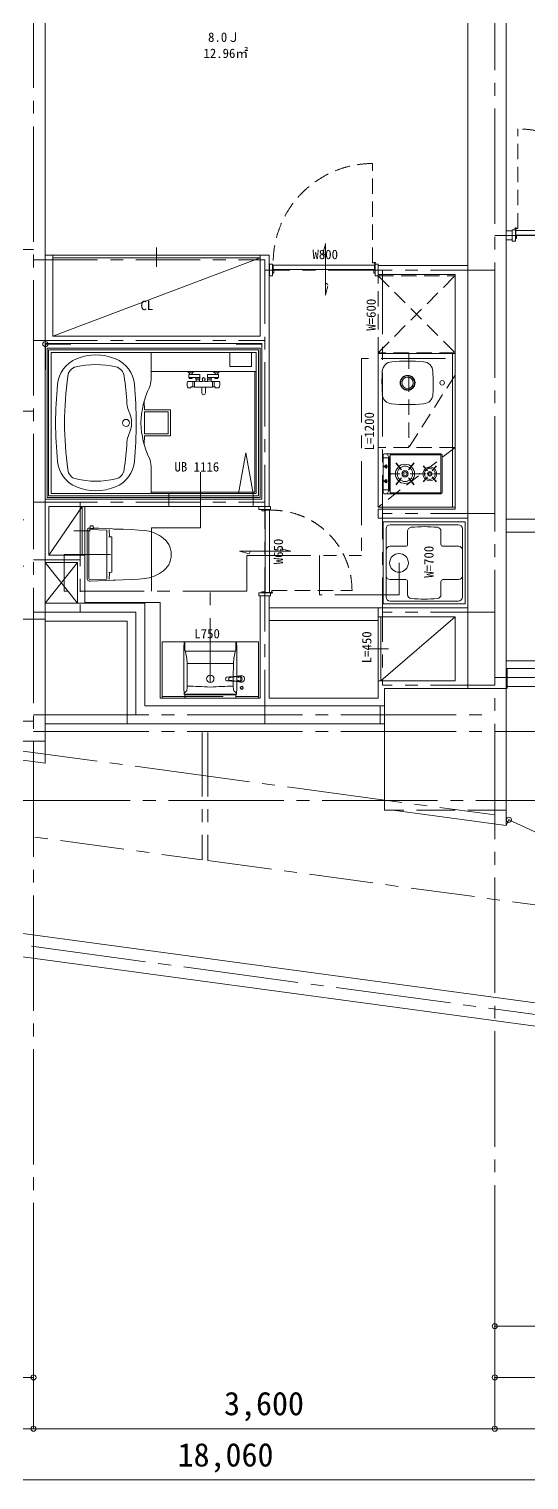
# Model space of a CAD drawing. Units: millimetres at full size, sheet at 1:100. Extents: x -20119 to 20711, y -48708 to -20378.
# Drawn here: x 1976 to 5879, y -42408 to -31087 of the extents above; entities that cross this region are included whole.
import ezdxf
from ezdxf.enums import TextEntityAlignment as Align

# ---------------------------------------------------------------- set-up
doc = ezdxf.new("R2010")
doc.units = ezdxf.units.MM
doc.header["$LTSCALE"] = 100
doc.header["$PDMODE"] = 32
doc.header["$PDSIZE"] = 40
for name, pattern in [('CHAIN1', [8, 5, -1, 1, -1]), ('CHAIN2', [12, 9, -1, 1, -1]), ('DASHED1', [1.8, 1.2, -0.6]), ('DASHED3', [4, 3, -1]), ('DOUBLE_CHAIN1', [8.8, 5, -1, 0.6, -0.6, 0.6, -1])]:
    doc.linetypes.add(name, pattern=pattern)
for name, color, linetype, lineweight in [('5-0_5KIJUN', 4, 'Continuous', 5), ('5-1_5MOJI', 4, 'CHAIN2', 5), ('5-2_5SUNPOU', 4, 'Continuous', 5), ('5-3_5HATTI', 4, 'DASHED1', 5), ('5-4_5KOUZOU1', 4, 'Continuous', 5), ('8-0_8IJUN', 5, 'CHAIN1', 5)]:
    doc.layers.add(name, color=color, linetype=linetype, lineweight=lineweight)
doc.styles.add('ＭＳ ゴシック', font='')
doc.styles.get('ＭＳ ゴシック').set_extended_font_data('MS Gothic')

msp = doc.modelspace()

# ---------------------------------------------------------------- linework, layer by layer
at = {"layer": '5-0_5KIJUN'}
for p, q in [((2101.5, -29982.4), (2101.5, -35692.4)), ((5401.5, -29982.4), (5401.5, -36232.4)), ((5701.5, -30117.4), (5701.5, -36232.4)), ((2101.5, -35567.4), (2881.5, -35567.4)), ((2881.5, -35567.4), (2881.5, -36367.4)), ((2101.5, -35692.4), (1151.5, -35692.4)), ((2101.5, -35692.4), (2101.5, -36815.1)), ((2101.5, -35707.4), (2741.5, -35707.4)), ((2741.5, -35707.4), (2741.5, -36507.4)), ((5701.5, -36077.4), (7111.5, -36077.4)), ((5709, -36232.4), (5709, -36077.4)), ((4751.5, -36232.4), (4751.5, -37182.4)), ((5701.5, -36232.4), (4751.5, -36232.4)), ((5701.5, -36232.4), (5701.5, -37301.9)), ((2881.5, -36367.4), (4751.5, -36367.4)), ((3816.5, -36507.4), (3816.5, -36367.4)), ((4716.5, -36507.4), (4716.5, -36367.4)), ((2101.5, -36507.4), (2741.5, -36507.4)), ((2741.5, -36507.4), (4751.5, -36507.4)), ((1151.5, -36686.7), (2101.5, -36815.1)), ((4817.5, -37182.4), (5701.5, -37301.9)), ((-4588.6, -37262.7), (10496.5, -39302.4)), ((-4612.8, -37441.1), (11098.3, -39565.5))]:
    msp.add_line(p, q, dxfattribs=at)
at = {"layer": '5-0_5KIJUN', "linetype": 'DASHED3'}
for p, q in [((2101.5, -36642.4), (1151.5, -36642.4)), ((5701.5, -37182.4), (4751.5, -37182.4))]:
    msp.add_line(p, q, dxfattribs=at)
at = {"layer": '5-0_5KIJUN'}
msp.add_lwpolyline([(5701.5, -36217.4), (7251.5, -36217.4), (8011.5, -36217.4)], dxfattribs=at)
at = {"layer": '5-1_5MOJI'}
for p, q in [((2011.5, -22246.5), (2011.5, -40808)), ((5611.5, -29307.4), (5611.5, -40808)), ((-5518.5, -35714.1), (5611.5, -37219.1)), ((2011.5, -36437.4), (5611.5, -36437.4)), ((199.9, -36487.4), (2011.5, -36487.4)), ((2011.5, -36567.4), (15647.6, -36567.4)), ((-7518.5, -36957.4), (11088, -39473.3)), ((-13734.6, -37107.4), (15647.6, -37107.4))]:
    msp.add_line(p, q, dxfattribs=at)
for points in [[(2011.5, -35637.4), (2811.5, -35637.4), (2811.5, -36437.4)], [(5611.5, -36147.4), (8331.5, -36147.4), (8331.5, -37588.6)]]:
    msp.add_lwpolyline(points, dxfattribs=at)
at = {"layer": '5-2_5SUNPOU', "linetype": 'DASHED1'}
for p, q in [((5791.7, -32642.4), (5791.7, -31866.3)), ((4658.4, -32912.4), (4658.4, -32136.3)), ((5779.5, -32642.4), (5791.7, -32642.4)), ((5779.5, -32642.4), (5791.7, -32642.4)), ((4670.5, -32912.4), (4658.4, -32912.4)), ((4670.5, -32912.4), (4658.4, -32912.4)), ((4701.5, -33012.4), (5301.5, -33612.4)), ((4701.5, -33612.4), (5301.5, -33012.4)), ((4701.5, -33612.4), (4701.5, -33012.4)), ((5301.5, -33612.4), (4701.5, -33612.4)), ((4941.5, -33617.4), (4941.5, -34352.4)), ((5301.5, -33787.4), (4941.5, -34352.4)), ((5301.5, -34352.4), (4701.5, -34352.4)), ((4701.5, -34352.4), (4701.5, -34817.4)), ((5301.5, -34817.4), (5301.5, -34352.4)), ((3871.5, -35467.2), (4497.6, -35467.3)), ((3871.5, -35479.4), (3871.5, -35467.2))]:
    msp.add_line(p, q, dxfattribs=at)
at = {"layer": '5-2_5SUNPOU', "linetype": 'CHAIN1'}
for p, q in [((5611.5, -32697.4), (6631.5, -32697.4)), ((66.5, -32807.4), (2011.5, -32807.4)), ((5611.5, -32967.4), (3816.5, -32967.4)), ((4736.5, -32967.4), (4736.5, -36207.4)), ((2011.5, -33517.4), (3816.5, -33517.4)), ((66.5, -34067.4), (2011.5, -34067.4)), ((2011.5, -34777.4), (3816.5, -34777.4)), ((2376.5, -34777.4), (2376.5, -35637.4)), ((5611.5, -34867.4), (4736.5, -34867.4)), ((1236.5, -34917.4), (2011.5, -34917.4)), ((1236.5, -35277.4), (2011.5, -35277.4)), ((2011.5, -35227.4), (2376.5, -35227.4)), ((5611.5, -35637.4), (4736.5, -35637.4)), ((5611.5, -36207.4), (4736.5, -36207.4)), ((3327.5, -36574.7), (3327.5, -37569)), ((3372.7, -36574.7), (3372.7, -37575.1)), ((3372.7, -37575.1), (6376.8, -37981.3))]:
    msp.add_line(p, q, dxfattribs=at)
at = {"layer": '5-2_5SUNPOU'}
for p, q in [((5701.5, -32662.4), (5748.5, -32662.4)), ((5748.5, -32652.4), (5772.5, -32652.4)), ((5748.5, -32652.4), (5748.5, -32742.4)), ((5748.5, -32652.4), (5748.5, -32742.4)), ((5748.5, -32732.4), (5748.5, -32662.4)), ((5772.5, -32652.4), (5772.5, -32742.4)), ((5772.5, -32652.4), (5772.5, -32742.4)), ((5781.5, -32698.4), (5772.5, -32698.4)), ((5781.5, -32698.4), (5772.5, -32698.4)), ((5773.5, -32647.3), (5773.5, -32694.4)), ((5773.5, -32647.3), (5773.5, -32694.4)), ((5775.5, -32694.4), (5775.5, -32647.3)), ((5775.5, -32694.4), (5775.5, -32647.3)), ((5776.5, -32694.4), (5776.5, -32659.4)), ((5776.5, -32694.4), (5776.5, -32659.4)), ((5776.5, -32659.4), (6567.5, -32659.4)), ((5776.5, -32659.4), (6567.5, -32659.4)), ((5776.5, -32694.4), (6567.5, -32694.4)), ((5776.5, -32694.4), (6567.5, -32694.4)), ((5781.5, -32698.4), (5781.5, -32721.4)), ((5781.5, -32698.4), (5781.5, -32721.4)), ((2971.5, -32792.4), (2971.5, -32942.4)), ((4289.5, -32764.4), (4269.5, -32839)), ((4289.5, -32764.4), (4269.5, -32839)), ((4289.5, -33164.4), (4289.5, -32761.2)), ((5701.5, -32732.4), (5748.5, -32732.4)), ((5772.5, -32742.4), (5748.5, -32742.4)), ((5781.5, -32721.4), (5772.5, -32721.4)), ((5781.5, -32721.4), (5772.5, -32721.4)), ((2101.5, -32852.4), (2161.5, -32852.4)), ((2161.5, -32852.4), (2161.5, -33482.4)), ((3781.5, -32852.4), (2161.5, -32852.4)), ((3781.5, -32872.4), (2161.5, -32872.4)), ((3781.5, -32872.4), (2161.5, -33482.4)), ((3781.5, -32852.4), (3851.5, -32852.4)), ((3851.5, -32852.4), (3851.5, -34812.4)), ((3877.5, -32922.4), (3853.5, -32922.4)), ((3853.5, -32922.4), (3853.5, -33012.4)), ((3877.5, -32922.4), (3853.5, -32922.4)), ((3853.5, -32922.4), (3853.5, -33012.4)), ((3877.5, -32922.4), (3877.5, -33012.4)), ((3877.5, -32922.4), (3877.5, -33012.4)), ((3882.5, -32964.4), (3882.5, -32929.4)), ((3882.5, -32964.4), (3882.5, -32929.4)), ((4673.5, -32929.4), (3882.5, -32929.4)), ((4673.5, -32929.4), (3882.5, -32929.4)), ((4269.5, -32839), (4289.5, -32850.5)), ((4269.5, -32839), (4289.5, -32850.5)), ((4673.5, -32964.4), (4673.5, -32929.4)), ((4673.5, -32964.4), (4673.5, -32929.4)), ((4674.5, -32964.4), (4674.5, -32917.3)), ((4674.5, -32964.4), (4674.5, -32917.3)), ((4676.5, -32917.3), (4676.5, -32964.4)), ((4676.5, -32917.3), (4676.5, -32964.4)), ((4701.5, -32922.4), (4677.5, -32922.4)), ((4677.5, -32922.4), (4677.5, -33012.4)), ((4677.5, -32922.4), (4677.5, -33012.4)), ((4701.5, -32922.4), (4701.5, -33012.4)), ((4701.5, -32922.4), (4701.5, -33012.4)), ((4701.5, -33002.4), (4701.5, -32932.4)), ((3853.5, -33012.4), (3877.5, -33012.4)), ((3853.5, -33012.4), (3877.5, -33012.4)), ((3886.5, -32968.4), (3877.5, -32968.4)), ((3886.5, -32968.4), (3877.5, -32968.4)), ((3886.5, -32991.4), (3877.5, -32991.4)), ((4673.5, -32964.4), (3882.5, -32964.4)), ((4673.5, -32964.4), (3882.5, -32964.4)), ((3886.5, -32968.4), (3886.5, -32991.4)), ((4668.5, -32968.4), (4677.5, -32968.4)), ((4668.5, -32968.4), (4668.5, -32991.4)), ((4668.5, -32968.4), (4677.5, -32968.4)), ((4668.5, -32968.4), (4668.5, -32991.4)), ((4668.5, -32991.4), (4677.5, -32991.4)), ((4668.5, -32991.4), (4677.5, -32991.4)), ((4677.5, -33012.4), (4701.5, -33012.4)), ((4309.5, -33079.7), (4289.5, -33068.2)), ((4289.5, -33164.4), (4309.5, -33089.7)), ((2161.5, -33482.4), (3781.5, -33482.4)), ((2101.5, -33539.9), (3794, -33539.9)), ((2129, -33589.9), (3769, -33589.9)), ((2129, -34729.9), (2129, -33589.9)), ((2149, -33609.9), (2149, -34709.9)), ((3749, -33609.9), (2149, -33609.9)), ((2929, -33823.1), (2929, -33609.9)), ((3544.5, -33609.9), (3544.5, -33719.9)), ((3713.5, -33719.9), (3713.5, -33609.9)), ((3749, -34709.9), (3749, -33609.9)), ((3769, -33589.9), (3769, -34729.9)), ((3794, -33539.9), (3794, -34754.9)), ((4701.5, -33617.4), (5301.5, -33617.4)), ((4701.5, -33617.4), (4701.5, -34817.4)), ((5281.5, -33617.4), (5281.5, -34817.4)), ((5301.5, -33617.4), (5301.5, -34817.4)), ((3713.5, -33719.9), (3544.5, -33719.9)), ((3748, -33759.9), (2929, -33759.9)), ((3215.6, -33836.9), (3267.5, -33836.9)), ((3216.9, -33762.6), (3216.9, -33759.9)), ((3225, -33769.4), (3216.9, -33762.6)), ((3222.9, -33782.4), (3222.9, -33806.4)), ((3222.9, -33782.4), (3309, -33782.4)), ((3309, -33806.4), (3222.9, -33806.4)), ((3226.3, -33769.9), (3251.8, -33769.9)), ((3227, -33806.4), (3227, -33812.4)), ((3251, -33812.4), (3227, -33812.4)), ((3228.5, -33782.4), (3228.5, -33769.9)), ((3249.5, -33782.4), (3249.5, -33769.9)), ((3251, -33806.4), (3251, -33812.4)), ((3261.1, -33762.6), (3253.1, -33769.4)), ((3255, -33836.9), (3255, -33879.9)), ((3261.1, -33762.6), (3261.1, -33759.9)), ((3267.5, -33836.8), (3280, -33836.8)), ((3279.3, -33807.4), (3308.8, -33807.4)), ((3308.8, -33819.9), (3279.3, -33819.9)), ((3280, -33836.8), (3280, -33819.9)), ((3308, -33833.4), (3280, -33833.4)), ((3282.6, -33806.4), (3282.6, -33807.4)), ((3305.4, -33806.4), (3305.4, -33807.4)), ((3308, -33836.8), (3308, -33819.9)), ((3308, -33836.8), (3330.3, -33836.8)), ((3309, -33782.4), (3309, -33806.4)), ((3330.3, -33836.8), (3330.3, -33825.3)), ((3347.8, -33833.4), (3330.3, -33833.4)), ((3347.8, -33825.3), (3347.8, -33836.8)), ((3347.8, -33836.8), (3370, -33836.8)), ((3369, -33806.4), (3369, -33782.4)), ((3455.2, -33782.4), (3369, -33782.4)), ((3455.2, -33806.4), (3369, -33806.4)), ((3369.3, -33807.4), (3398.8, -33807.4)), ((3369.3, -33819.9), (3398.8, -33819.9)), ((3370, -33836.8), (3370, -33819.9)), ((3398, -33833.4), (3370, -33833.4)), ((3372.6, -33807.4), (3372.6, -33806.4)), ((3395.4, -33807.4), (3395.4, -33806.4)), ((3398, -33836.8), (3398, -33819.9)), ((3398, -33836.8), (3409, -33836.8)), ((3409, -33880), (3409, -33836.8)), ((3460.9, -33836.9), (3409, -33836.9)), ((3416.9, -33762.6), (3416.9, -33759.9)), ((3425, -33769.4), (3416.9, -33762.6)), ((3422.5, -33879.9), (3422.5, -33836.9)), ((3426.3, -33769.9), (3451.8, -33769.9)), ((3427, -33812.4), (3427, -33806.4)), ((3451, -33812.4), (3427, -33812.4)), ((3428.5, -33769.9), (3428.5, -33782.4)), ((3449.5, -33769.9), (3449.5, -33782.4)), ((3451, -33812.4), (3451, -33806.4)), ((3461.1, -33762.6), (3453.1, -33769.4)), ((3455.2, -33806.4), (3455.2, -33782.4)), ((3461.1, -33762.6), (3461.1, -33759.9)), ((3739, -33759.9), (3739, -34699.9)), ((3214.8, -33879.7), (3215.7, -33882.1)), ((3215.7, -33882.1), (3217, -33885)), ((3235, -33887.6), (3221.7, -33887.6)), ((3240, -33883.9), (3240, -33879.9)), ((3240, -33879.9), (3267.5, -33879.9)), ((3325, -33926.4), (3325, -33880)), ((3353, -33926.4), (3353, -33880)), ((3428.5, -33879.9), (3409, -33879.9)), ((3428.5, -33883.9), (3428.5, -33879.9)), ((3455.1, -33887.6), (3433.5, -33887.6)), ((2877, -34056.9), (2874.8, -33994.3)), ((2878, -34074.9), (2878, -34244.9)), ((2878, -34074.9), (3062, -34074.9)), ((3080, -34058.9), (2879, -34058.9)), ((3062, -34074.9), (3062, -34244.9)), ((3080, -34058.9), (3080, -34260.9)), ((2874.8, -34325.4), (2877, -34262.8)), ((3062, -34244.9), (2878, -34244.9)), ((2879, -34260.9), (3080, -34260.9)), ((3612.2, -34709.9), (3669.6, -34393)), ((3727, -34709.9), (3669.6, -34393)), ((4741.5, -34412.4), (4741.5, -34702.4)), ((4751.5, -34402.4), (5191.5, -34402.4)), ((4786.5, -34431.5), (4771, -34402.4)), ((4786.5, -34431.5), (4796.8, -34408.4)), ((4796.5, -34705.7), (4796.5, -34409)), ((4796.5, -34409), (5191.5, -34409)), ((5191.5, -34705.7), (5191.5, -34409)), ((5201.5, -34702.4), (5201.5, -34412.4)), ((2929, -34709.9), (2929, -34496.6)), ((4786.5, -34431.5), (4741.5, -34431.5)), ((4781.5, -34683.2), (4781.5, -34431.5)), ((4786.5, -34683.2), (4786.5, -34431.5)), ((4838.6, -34474.7), (4884.9, -34526)), ((4842.4, -34471.5), (4884.9, -34526)), ((4980, -34471.5), (4937.5, -34526)), ((4983.8, -34474.7), (4937.5, -34526)), ((5052.6, -34497.8), (5085.9, -34534.8)), ((5055.4, -34495.5), (5085.9, -34534.8)), ((5154.4, -34495.5), (5123.8, -34534.8)), ((5157.2, -34497.8), (5123.8, -34534.8)), ((4801.1, -34554.9), (4870.1, -34557.4)), ((4801.1, -34559.9), (4870.1, -34557.4)), ((4838.6, -34640), (4884.9, -34588.7)), ((4842.4, -34643.2), (4884.9, -34588.7)), ((4913, -34557.4), (4909.7, -34557.4)), ((4911.2, -34555.6), (4911.2, -34558.8)), ((4980, -34643.2), (4937.5, -34588.7)), ((4983.8, -34640), (4937.5, -34588.7)), ((5021.3, -34554.9), (4952.2, -34557.4)), ((5021.3, -34559.9), (4952.2, -34557.4)), ((5025.6, -34555.6), (5075.3, -34557.4)), ((5025.6, -34559.2), (5075.3, -34557.4)), ((5052.6, -34616.9), (5085.9, -34579.9)), ((5055.4, -34619.2), (5085.9, -34579.9)), ((5106.2, -34557.4), (5103.8, -34557.4)), ((5104.9, -34556.1), (5104.9, -34558.4)), ((5154.4, -34619.2), (5123.8, -34579.9)), ((5157.2, -34616.9), (5123.8, -34579.9)), ((5184.2, -34555.6), (5134.4, -34557.4)), ((5184.2, -34559.2), (5134.4, -34557.4)), ((2101.5, -34754.9), (3794, -34754.9)), ((3769, -34729.9), (2129, -34729.9)), ((2149, -34709.9), (3749, -34709.9)), ((2929, -34699.9), (3739, -34699.9)), ((3069, -34709.9), (3069, -34812.4)), ((3727, -34709.9), (3727, -34812.4)), ((4786.5, -34683.2), (4741.5, -34683.2)), ((4751.5, -34712.4), (5191.5, -34712.4)), ((4786.5, -34683.2), (4771, -34712.4)), ((4786.5, -34683.2), (4796.8, -34706.4)), ((4796.5, -34705.7), (5191.5, -34705.7)), ((2131.5, -34812.4), (3851.5, -34812.4)), ((2131.5, -34812.4), (2131.5, -35192.4)), ((2411.5, -35194.2), (2411.5, -34812.4)), ((3861.5, -34836.4), (3771.5, -34836.4)), ((3792.5, -34845.4), (3792.5, -34836.4)), ((3815.5, -34845.4), (3792.5, -34845.4)), ((3815.5, -34845.4), (3815.5, -34836.4)), ((3819.5, -35482.4), (3819.5, -34841.4)), ((3819.5, -34841.4), (3854.5, -34841.4)), ((3854.5, -35482.4), (3854.5, -34841.4)), ((3861.5, -34836.4), (3861.5, -34812.4)), ((5301.5, -34817.4), (4701.5, -34817.4)), ((4701.5, -34832.4), (4701.5, -34902.4)), ((5301.5, -34832.4), (4701.5, -34832.4)), ((2449.8, -34979.9), (2454.5, -34975.2)), ((2454.6, -34963.2), (2454.5, -34975.2)), ((2478.3, -34963.2), (2454.6, -34963.2)), ((2478.3, -34963.2), (2478.4, -34975.2)), ((2478.4, -34975.2), (2483.1, -34979.9)), ((5401.5, -34902.4), (4701.5, -34902.4)), ((4741.5, -35572.4), (4741.5, -34932.4)), ((4796, -34954.4), (5327, -34954.4)), ((6596.5, -34912.4), (5701.5, -34912.4)), ((2456.5, -35002.4), (2326.5, -35002.4)), ((2431.5, -35376.4), (2431.5, -34998.4)), ((2444.5, -35001.3), (2444.5, -35373.4)), ((2451.4, -34992.5), (2584.9, -34996.3)), ((2584.8, -35377.6), (2584.9, -34995.9)), ((2622, -35048.9), (2599.7, -35048.4)), ((2603.5, -35048.5), (2603.3, -34992.3)), ((4763, -34987.4), (4763, -35517.4)), ((4932, -35107.4), (4932, -35004.5)), ((5192, -35107.4), (5192, -35004.5)), ((5360, -34987.4), (5360, -35517.4)), ((6596.5, -35012.4), (5701.5, -35012.4)), ((2131.5, -35192.4), (2411.5, -35192.4)), ((3619.5, -35161.3), (4019.5, -35161.4)), ((3619.5, -35161.3), (3694.1, -35181.3)), ((3694.1, -35181.3), (3705.7, -35161.3)), ((4763.5, -35152.4), (4763.5, -35352.4)), ((4917, -35122.4), (4793.5, -35122.4)), ((5207, -35122.4), (5329.6, -35122.4)), ((5359.6, -35152.4), (5359.6, -35352.4)), ((2101.5, -35249.9), (2354, -35249.9)), ((2101.5, -35249.9), (2354, -35567.4)), ((2101.5, -35567.4), (2354, -35249.9)), ((2354, -35249.9), (2354, -35567.4)), ((2451.4, -35382.2), (2584.9, -35378.4)), ((2603.5, -35326.2), (2603.3, -35382.4)), ((4917, -35382.4), (4793.5, -35382.4)), ((4932, -35397.4), (4932, -35500.2)), ((5192, -35397.4), (5192, -35500.2)), ((5207, -35382.4), (5329.6, -35382.4)), ((3861.5, -35510.4), (3771.5, -35510.3)), ((3781.5, -35510.3), (3781.5, -36307.4)), ((3792.5, -35477.4), (3792.5, -35486.4)), ((3815.5, -35477.4), (3792.5, -35477.4)), ((3815.5, -35477.4), (3815.5, -35486.4)), ((3819.5, -35482.4), (3854.5, -35482.4)), ((3819.5, -35483.4), (3866.6, -35483.4)), ((3866.6, -35485.4), (3819.5, -35485.4)), ((3851.5, -35510.4), (3851.5, -36307.4)), ((3861.5, -35510.4), (3861.5, -35486.4)), ((4701.5, -35602.4), (3851.5, -35602.4)), ((4701.5, -35602.4), (4701.5, -35672.4)), ((5401.5, -35602.4), (4701.5, -35602.4)), ((5381.5, -35572.4), (4741.5, -35572.4)), ((5327, -35550.4), (4796, -35550.4)), ((4701.5, -35702.4), (3851.5, -35702.4)), ((5301.5, -35672.4), (4701.5, -35672.4)), ((4701.5, -35672.4), (4701.5, -36172.4)), ((5301.5, -35672.4), (5301.5, -36172.4)), ((3766.5, -35867.4), (3016.5, -35867.4)), ((3016.6, -36307.4), (3016.5, -35867.4)), ((3193.3, -35933), (3193.4, -35867.4)), ((3589.6, -35867.4), (3589.7, -35933)), ((3766.5, -35867.4), (3766.5, -36307.4)), ((3195.8, -35941.2), (3587.3, -35941.2)), ((4781.5, -35922.4), (4631.5, -35922.4)), ((3210.7, -36037.4), (3572.3, -36037.4)), ((5701.5, -36017.4), (7051.5, -36017.4)), ((3520.1, -36142.8), (3520.1, -36142.8)), ((3520.1, -36172.8), (3520.1, -36172.8)), ((3593, -36138.3), (3592.8, -36138.3)), ((5301.5, -36172.4), (4701.5, -36172.4)), ((4701.5, -36172.4), (4701.5, -36307.4)), ((3001.5, -36307.4), (3781.5, -36307.4)), ((3016.5, -36295.3), (3191.5, -36295.3)), ((3191.5, -36277.4), (3191.5, -36307.4)), ((3191.5, -36277.4), (3591.5, -36277.4)), ((3191.5, -36282.4), (3591.5, -36282.4)), ((3191.5, -36307.4), (3591.5, -36307.4)), ((3591.5, -36277.4), (3591.5, -36307.4)), ((3591.5, -36295.3), (3766.5, -36295.3)), ((3851.5, -36307.4), (4701.5, -36307.4))]:
    msp.add_line(p, q, dxfattribs=at)
at = {"layer": '5-2_5SUNPOU', "linetype": 'DOUBLE_CHAIN1'}
for p, q in [((2104, -33544.9), (2104, -33744.9)), ((2104, -33544.9), (2304, -33544.9)), ((3794, -33544.9), (3594, -33544.9)), ((3794, -33544.9), (3794, -33744.9)), ((3794, -34754.9), (3794, -34554.9)), ((3794, -34754.9), (3594, -34754.9))]:
    msp.add_line(p, q, dxfattribs=at)
at = {"layer": '5-2_5SUNPOU', "linetype": 'DASHED3'}
msp.add_line((3191.5, -36295.3), (3591.5, -36295.3), dxfattribs=at)
at = {"layer": '5-2_5SUNPOU', "linetype": 'CHAIN1'}
for points in [[(-7359.5, -31796.9), (-4120.9, -31796.9), (-4120.9, -36561.8), (3327.5, -37569)], [(2011.5, -32887.4), (3816.5, -32887.4), (3816.5, -36427.4)]]:
    msp.add_lwpolyline(points, dxfattribs=at)
at = {"layer": '5-2_5SUNPOU'}
for points in [[(3781.5, -32852.4), (3781.5, -32858.3), (3781.5, -33482.4)], [(4701.5, -33002.4), (4701.5, -32932.4), (5401.5, -32932.4)], [(3886.5, -32968.4), (3886.5, -32991.4), (3877.5, -32991.4)], [(4701.5, -33002.4), (5301.5, -33002.4), (5301.5, -34832.4)], [(3267.5, -33836.8), (3267.5, -33880), (3409, -33880)], [(3220.2, -33887.4), (3220.9, -33887.5), (3221.7, -33887.6)], [(4761.5, -34503.7), (4761.5, -34497.3), (4746.2, -34497.3)], [(4761.5, -34503.7), (4746.2, -34503.7), (4746.2, -34497.3)], [(4761.5, -34611.1), (4761.5, -34617.4), (4746.2, -34617.4)], [(4761.5, -34611.1), (4746.2, -34611.1), (4746.2, -34617.4)], [(4896.3, -34558.8), (4894.2, -34558.8), (4894.2, -34555.6), (4896.3, -34555.6)], [(4909.7, -34542.4), (4909.7, -34540.4), (4913, -34540.4), (4913, -34542.5)], [(4913, -34572.2), (4913, -34574.4), (4909.7, -34574.4), (4909.7, -34572.3)], [(4926.1, -34555.6), (4928.2, -34555.6), (4928.2, -34558.8), (4926.1, -34558.8)], [(5094.1, -34558.4), (5092.6, -34558.4), (5092.6, -34556.1), (5094.2, -34556.1)], [(5103.8, -34546.6), (5103.8, -34545.1), (5106.2, -34545.1), (5106.2, -34546.6)], [(5106.2, -34568.1), (5106.2, -34569.6), (5103.8, -34569.6), (5103.8, -34568.1)], [(5115.6, -34556.1), (5117.1, -34556.1), (5117.1, -34558.4), (5115.6, -34558.4)], [(2391.5, -35194.2), (2391.5, -34812.4), (2131.5, -35192.4)], [(3861.5, -34812.4), (3771.5, -34812.4), (3771.5, -34836.4)], [(2484, -34981.3), (2521.8, -34982.3), (2575.1, -34984.7), (2628.5, -34987.9), (2636.3, -34988.5)], [(4741.5, -34932.4), (5381.5, -34932.4), (5381.5, -35572.4)], [(2622, -35048.9), (2622, -35325.8), (2599.4, -35326.3)], [(2636.3, -34988.5), (2652.1, -34988.7), (2712.6, -34990.3), (2773.1, -34993), (2833.5, -34996.7), (2878.4, -35000.1)], [(2411.5, -35192.4), (2411.5, -35194.2), (2411.5, -35562.4)], [(4019.5, -35161.4), (3944.9, -35141.4), (3933.3, -35161.4)], [(2636.3, -35386.2), (2633.6, -35386.4), (2573.4, -35390.1), (2513.2, -35392.7), (2452.9, -35394.3), (2447.3, -35394.4)], [(2878.4, -35374.6), (2833.5, -35378.1), (2773.1, -35381.8), (2712.6, -35384.4), (2652.1, -35386), (2636.3, -35386.2)], [(3861.5, -35486.4), (3771.5, -35486.4), (3771.5, -35510.3)], [(2411.5, -35562.4), (3001.5, -35562.4), (3001.5, -36307.4)], [(4721.5, -35672.4), (4721.5, -36172.4), (5301.5, -35672.4)], [(3607.9, -36144.8), (3607.9, -36144.7), (3607.8, -36144.6), (3607.8, -36144.6), (3607.8, -36144.5), (3607.8, -36144.5), (3607.8, -36144.4), (3607.7, -36144.3), (3607.7, -36144.3), (3607.7, -36144.2), (3607.7, -36144.2), (3607.7, -36144.1), (3607.7, -36144), (3607.7, -36144), (3607.7, -36143.9), (3607.7, -36143.8), (3607.7, -36143.8), (3607.7, -36143.7), (3607.7, -36143.7), (3607.7, -36143.6), (3607.7, -36143.5), (3607.7, -36143.5), (3607.7, -36143.4), (3607.7, -36143.3), (3607.8, -36143.3), (3607.8, -36143.2), (3607.8, -36143.2), (3607.8, -36143.1), (3607.9, -36143), (3607.9, -36143), (3607.9, -36142.9), (3607.9, -36142.9), (3608, -36142.8), (3608, -36142.8), (3608, -36142.7), (3608.1, -36142.7), (3608.1, -36142.6), (3608.2, -36142.6), (3608.2, -36142.5), (3608.2, -36142.5)], [(3607.7, -36172.2), (3607.7, -36172.1), (3607.7, -36172), (3607.7, -36172), (3607.7, -36171.9), (3607.7, -36171.9), (3607.7, -36171.8), (3607.7, -36171.7), (3607.7, -36171.7), (3607.7, -36171.6), (3607.7, -36171.5), (3607.7, -36171.5), (3607.7, -36171.4), (3607.7, -36171.4), (3607.7, -36171.3), (3607.7, -36171.2), (3607.8, -36171.2), (3607.8, -36171.1), (3607.8, -36171.1), (3607.8, -36171), (3607.8, -36170.9), (3607.9, -36170.9), (3607.9, -36170.8), (3607.9, -36170.8), (3608, -36170.7), (3608, -36170.7), (3608, -36170.6), (3608.1, -36170.6), (3608.1, -36170.5), (3608.2, -36170.5), (3608.2, -36170.4), (3608.2, -36170.4), (3608.3, -36170.3), (3608.3, -36170.3), (3608.4, -36170.3), (3608.4, -36170.2), (3608.5, -36170.2), (3608.5, -36170.1), (3608.6, -36170.1), (3608.6, -36170.1)], [(3609.5, -36173.8), (3609.4, -36173.8), (3609.3, -36173.8), (3609.3, -36173.7), (3609.2, -36173.7), (3609.1, -36173.7), (3609.1, -36173.7), (3609, -36173.7), (3609, -36173.6), (3608.9, -36173.6), (3608.8, -36173.6), (3608.8, -36173.6), (3608.7, -36173.5), (3608.7, -36173.5), (3608.6, -36173.5), (3608.6, -36173.4), (3608.5, -36173.4), (3608.5, -36173.3), (3608.4, -36173.3), (3608.4, -36173.3), (3608.3, -36173.2), (3608.3, -36173.2), (3608.2, -36173.1), (3608.2, -36173.1), (3608.1, -36173), (3608.1, -36173), (3608.1, -36172.9), (3608, -36172.9), (3608, -36172.8), (3608, -36172.8), (3607.9, -36172.7), (3607.9, -36172.7), (3607.9, -36172.6), (3607.8, -36172.5), (3607.8, -36172.5), (3607.8, -36172.4), (3607.8, -36172.4), (3607.8, -36172.3), (3607.7, -36172.2), (3607.7, -36172.2)], [(3608, -36145), (3608, -36144.9), (3608, -36144.9), (3607.9, -36144.8), (3607.9, -36144.8)], [(3610.2, -36145.7), (3610.2, -36145.7), (3610.1, -36145.8), (3610, -36145.8), (3610, -36145.8), (3609.9, -36145.8), (3609.8, -36145.8), (3609.8, -36145.8), (3609.7, -36145.8), (3609.6, -36145.8), (3609.6, -36145.8), (3609.5, -36145.8), (3609.5, -36145.8), (3609.4, -36145.8), (3609.3, -36145.8), (3609.3, -36145.8), (3609.2, -36145.8), (3609.1, -36145.7), (3609.1, -36145.7), (3609, -36145.7), (3609, -36145.7), (3608.9, -36145.7), (3608.8, -36145.6), (3608.8, -36145.6), (3608.7, -36145.6), (3608.7, -36145.5), (3608.6, -36145.5), (3608.6, -36145.5), (3608.5, -36145.4), (3608.5, -36145.4), (3608.4, -36145.4), (3608.4, -36145.3), (3608.3, -36145.3), (3608.3, -36145.3), (3608.2, -36145.2), (3608.2, -36145.2), (3608.1, -36145.1), (3608.1, -36145.1), (3608.1, -36145), (3608, -36145)], [(3608.2, -36142.5), (3608.3, -36142.4), (3608.3, -36142.4), (3608.4, -36142.3), (3608.4, -36142.3), (3608.5, -36142.2), (3608.5, -36142.2), (3608.6, -36142.2), (3608.6, -36142.1), (3608.7, -36142.1), (3608.8, -36142.1), (3608.8, -36142), (3608.9, -36142), (3608.9, -36142), (3609, -36142), (3609.1, -36141.9), (3609.1, -36141.9), (3609.2, -36141.9), (3609.2, -36141.9), (3609.3, -36141.9), (3609.4, -36141.8), (3609.4, -36141.8), (3609.5, -36141.8), (3609.6, -36141.8), (3609.6, -36141.8), (3609.7, -36141.8), (3609.8, -36141.8), (3609.8, -36141.8), (3609.9, -36141.8), (3609.9, -36141.8), (3610, -36141.8), (3610.1, -36141.8), (3610.1, -36141.8), (3610.2, -36141.8), (3610.3, -36141.9), (3610.3, -36141.9), (3610.4, -36141.9), (3610.4, -36141.9), (3610.5, -36141.9), (3610.6, -36142)], [(3608.6, -36170.1), (3608.7, -36170), (3608.8, -36170), (3608.8, -36170), (3608.9, -36170), (3608.9, -36169.9), (3609, -36169.9), (3609, -36169.9), (3609.1, -36169.9), (3609.2, -36169.9), (3609.2, -36169.9), (3609.3, -36169.8), (3609.4, -36169.8), (3609.4, -36169.8), (3609.5, -36169.8), (3609.6, -36169.8), (3609.6, -36169.8), (3609.7, -36169.8), (3609.7, -36169.8), (3609.8, -36169.8), (3609.9, -36169.8), (3609.9, -36169.8), (3610, -36169.8), (3610.1, -36169.8), (3610.1, -36169.9), (3610.2, -36169.9), (3610.3, -36169.9), (3610.3, -36169.9), (3610.4, -36169.9), (3610.4, -36170), (3610.5, -36170), (3610.6, -36170), (3610.6, -36170), (3610.7, -36170.1), (3610.7, -36170.1), (3610.8, -36170.1), (3610.8, -36170.2), (3610.9, -36170.2), (3610.9, -36170.2), (3611, -36170.3)], [(3611.5, -36172.8), (3611.5, -36172.8), (3611.5, -36172.9), (3611.4, -36172.9), (3611.4, -36173), (3611.4, -36173), (3611.3, -36173.1), (3611.3, -36173.1), (3611.3, -36173.2), (3611.2, -36173.2), (3611.2, -36173.3), (3611.1, -36173.3), (3611.1, -36173.3), (3611, -36173.4), (3611, -36173.4), (3610.9, -36173.5), (3610.9, -36173.5), (3610.8, -36173.5), (3610.8, -36173.6), (3610.7, -36173.6), (3610.7, -36173.6), (3610.6, -36173.6), (3610.5, -36173.7), (3610.5, -36173.7), (3610.4, -36173.7), (3610.4, -36173.7), (3610.3, -36173.7), (3610.2, -36173.8), (3610.2, -36173.8), (3610.1, -36173.8), (3610, -36173.8), (3610, -36173.8), (3609.9, -36173.8), (3609.8, -36173.8), (3609.8, -36173.8), (3609.7, -36173.8), (3609.7, -36173.8), (3609.6, -36173.8), (3609.5, -36173.8), (3609.5, -36173.8)], [(3611.8, -36143.9), (3611.7, -36144), (3611.7, -36144), (3611.7, -36144.1), (3611.7, -36144.2), (3611.7, -36144.2), (3611.7, -36144.3), (3611.7, -36144.4), (3611.6, -36144.4), (3611.6, -36144.5), (3611.6, -36144.5), (3611.6, -36144.6), (3611.5, -36144.6), (3611.5, -36144.7), (3611.5, -36144.8), (3611.4, -36144.8), (3611.4, -36144.9), (3611.4, -36144.9), (3611.3, -36145), (3611.3, -36145), (3611.3, -36145.1), (3611.2, -36145.1), (3611.2, -36145.2), (3611.1, -36145.2), (3611.1, -36145.3), (3611, -36145.3), (3611, -36145.3), (3610.9, -36145.4), (3610.9, -36145.4), (3610.8, -36145.5), (3610.8, -36145.5), (3610.7, -36145.5), (3610.6, -36145.6), (3610.6, -36145.6), (3610.5, -36145.6), (3610.5, -36145.6), (3610.4, -36145.7), (3610.3, -36145.7), (3610.3, -36145.7), (3610.2, -36145.7)], [(3610.6, -36142), (3610.6, -36142), (3610.7, -36142), (3610.7, -36142), (3610.8, -36142.1), (3610.8, -36142.1), (3610.9, -36142.1), (3611, -36142.2), (3611, -36142.2), (3611.1, -36142.2), (3611.1, -36142.3), (3611.1, -36142.3), (3611.2, -36142.4), (3611.2, -36142.4), (3611.3, -36142.5), (3611.3, -36142.5), (3611.4, -36142.6), (3611.4, -36142.6), (3611.4, -36142.7), (3611.5, -36142.7), (3611.5, -36142.8), (3611.5, -36142.8), (3611.6, -36142.9), (3611.6, -36142.9), (3611.6, -36143), (3611.6, -36143.1), (3611.7, -36143.1), (3611.7, -36143.2), (3611.7, -36143.2), (3611.7, -36143.3), (3611.7, -36143.4), (3611.7, -36143.4), (3611.7, -36143.5), (3611.7, -36143.5), (3611.8, -36143.6), (3611.8, -36143.7), (3611.8, -36143.7), (3611.8, -36143.8), (3611.8, -36143.9), (3611.8, -36143.9)], [(3611, -36170.3), (3611, -36170.3), (3611.1, -36170.4), (3611.1, -36170.4), (3611.2, -36170.5), (3611.2, -36170.5), (3611.3, -36170.6), (3611.3, -36170.6), (3611.4, -36170.7), (3611.4, -36170.7), (3611.4, -36170.8), (3611.5, -36170.8), (3611.5, -36170.9), (3611.5, -36170.9), (3611.6, -36171), (3611.6, -36171), (3611.6, -36171.1), (3611.6, -36171.2), (3611.7, -36171.2), (3611.7, -36171.3), (3611.7, -36171.3), (3611.7, -36171.4), (3611.7, -36171.5), (3611.7, -36171.5), (3611.7, -36171.6), (3611.7, -36171.7), (3611.8, -36171.7), (3611.8, -36171.8), (3611.8, -36171.8), (3611.8, -36171.9), (3611.8, -36172), (3611.8, -36172), (3611.7, -36172.1), (3611.7, -36172.2), (3611.7, -36172.2), (3611.7, -36172.3), (3611.7, -36172.3), (3611.7, -36172.4), (3611.7, -36172.5), (3611.6, -36172.5)], [(3611.6, -36172.5), (3611.6, -36172.6), (3611.6, -36172.6), (3611.6, -36172.7), (3611.5, -36172.8)]]:
    msp.add_lwpolyline(points, dxfattribs=at)
at = {"layer": '5-2_5SUNPOU', "linetype": 'DASHED1'}
for points in [[(4701.5, -33012.4), (5301.5, -33012.4), (5301.5, -33612.4)], [(5301.5, -34352.4), (4701.5, -34817.4), (5301.5, -34817.4)]]:
    msp.add_lwpolyline(points, dxfattribs=at)
at = {"layer": '5-2_5SUNPOU'}
msp.add_lwpolyline([(2117, -33577.9), (2117, -34741.9), (3781, -34741.9), (3781, -33577.9)], close=True, dxfattribs=at)
for centre, radius in [((5774.5, -32642.4), 5), ((5774.5, -32642.4), 5), ((4675.5, -32912.4), 5), ((4675.5, -32912.4), 5), ((4931.5, -33847.4), 58), ((4931.5, -33847.4), 55), ((4931.5, -33847.4), 44), ((5201.5, -33847.4), 17.5), ((2734, -34159.9), 27.5), ((4911.2, -34557.4), 75), ((4911.2, -34557.4), 60), ((5104.9, -34557.4), 54), ((5104.9, -34557.4), 43.2), ((4911.2, -34557.4), 25), ((5104.9, -34557.4), 18), ((4864.5, -35252.4), 73), ((3871.5, -35484.4), 5), ((3391.5, -36157.4), 28.9), ((3636.5, -36227.4), 12.5), ((3636.5, -36227.4), 8.5)]:
    msp.add_circle(centre, radius, dxfattribs=at)
at = {"layer": '5-2_5SUNPOU', "linetype": 'DASHED1'}
for centre, radius, start, end in [((5791.7, -32642.4), 776.1, 358.70464, 90.00047), ((4658.4, -32912.4), 776.1, 89.99953, 181.29536), ((3871.5, -35467.2), 626.1, 359.99412, 90.97761)]:
    msp.add_arc(centre, radius, start, end, dxfattribs=at)
at = {"layer": '5-2_5SUNPOU'}
for centre, radius, start, end in [((2438.4, -33881.8), 240, 112.28008, 174.99466), ((2363.1, -33805.3), 85, 102.98647, 173.19701), ((2499, -34394.9), 690, 77.01352, 102.98647), ((2499, -34029.9), 400, 67.71991, 112.28008), ((2559.7, -33881.8), 240, 5.00533, 67.71991), ((2635, -33805.3), 85, 6.80298, 77.01352), ((4813.8, -33762.2), 80, 94.75396, 176.47009), ((4931.5, -35177.4), 1500, 85.24604, 94.75396), ((5049.2, -33762.2), 80, 3.52991, 85.24604), ((5333.4, -34184.9), 3079.5, 172.73187, 179.53485), ((-96.7, -34184.9), 2842.9, 3.53316, 7.87659), ((2779, -33823.1), 150, 336.62801, 360), ((3321, -33858.4), 110, 170.04369, 176.61237), ((3215.6, -33839.9), 3, 90, 170.04369), ((3226.3, -33767.9), 2, 229.89908, 269.99998), ((3251.8, -33767.9), 2, 269.99998, 310.10091), ((3286.8, -33813.6), 9.8, 140.37537, 219.62462), ((3301.2, -33813.6), 9.8, 320.37537, 39.62462), ((3339, -33818.4), 12, 316.81656, 223.1834), ((3339, -33818.4), 10, 339.63586, 200.36412), ((3320.3, -33825.3), 10, 360, 20.36415), ((3357.8, -33825.3), 10, 159.63583, 180), ((3376.8, -33813.6), 9.8, 140.37537, 219.62462), ((3391.2, -33813.6), 9.8, 320.37537, 39.62462), ((3426.3, -33767.9), 2, 229.89908, 269.99998), ((3451.8, -33767.9), 2, 269.99998, 310.10091), ((3460.9, -33839.9), 3, 9.9563, 90), ((3353.8, -33858.3), 111.7, 351.01149, 9.80147), ((6031.5, -33837.4), 1300, 176.47009, 184.3757), ((3831.5, -33852.4), 1300, 356.28304, 4.18926), ((5612.1, -34184.9), 3428.1, 174.57681, 179.58215), ((-614, -34184.9), 3428.1, 0.41783, 5.42317), ((3553.2, -34184.9), 704.6, 154.59459, 177.96657), ((3320.1, -33858.4), 109.1, 176.58339, 183.4166), ((3321, -33858.4), 110, 183.38762, 189.9563), ((3215.6, -33876.8), 2.98, 190.31177, 254.00356), ((3221.2, -33882.7), 4.84, 209.40355, 257.9577), ((3234.9, -33880.3), 7.29, 270.9447, 293.90669), ((3236.4, -33883.6), 3.63, 292.53857, 355.17), ((3339, -33926.4), 14, 180, 0), ((3431.3, -33883.9), 2.78, 180.18741, 204.23068), ((3432.8, -33882.9), 4.55, 207.87584, 259.71599), ((3433.5, -33880.9), 6.7, 256.71674, 270.05695), ((3455.2, -33882.6), 5.01, 268.16167, 307.2097), ((3455.6, -33882.9), 4.51, 305.7785, 336.11826), ((3397.9, -33856.8), 67.8, 335.72508, 340.26749), ((3460.9, -33876.9), 3, 286.37524, 343.9745), ((3410.5, -33867.4), 54.3, 349.07637, 351.09972), ((4813.3, -33932.4), 80, 183.05723, 265.22263), ((5049.8, -33932.4), 80, 274.77737, 356.94277), ((2890.7, -34003.2), 150, 182.45953, 205.79167), ((2566.5, -34159.9), 210, 334.20831, 25.79167), ((2879, -34056.9), 2, 181.45143, 269.99998), ((4931.5, -32517.4), 1500, 265.22263, 274.77737), ((5612.1, -34134.9), 3428.1, 180.41783, 185.42317), ((5333.4, -34134.9), 3079.5, 180.46513, 187.26811), ((-614, -34134.9), 3428.1, 354.57681, 359.58215), ((3553.2, -34134.9), 704.6, 182.03342, 205.4054), ((2890.7, -34316.5), 150, 154.20831, 177.54045), ((2879, -34262.9), 2, 90, 178.54855), ((-96.7, -34134.9), 2842.9, 352.1234, 356.46683), ((4751.5, -34412.4), 10, 90, 180), ((5191.5, -34412.4), 10, 0, 90), ((2438.4, -34437.9), 240, 185.00533, 247.71991), ((2363.1, -34514.4), 85, 186.80298, 257.01352), ((2559.7, -34437.9), 240, 292.28008, 354.99466), ((2635, -34514.4), 85, 282.98647, 353.19701), ((2779, -34496.6), 150, 0, 23.37198), ((2499, -33924.9), 690, 257.01352, 282.98647), ((4911.2, -34557.4), 15, 95.57055, 173.08949), ((4911.2, -34557.4), 15, 185.57055, 264.42945), ((4911.2, -34557.4), 15, 6.91051, 83.08949), ((4911.2, -34557.4), 15, 276.91051, 354.42945), ((5104.9, -34557.4), 10.8, 95.57055, 173.08949), ((5104.9, -34557.4), 10.8, 185.57055, 264.42945), ((5104.9, -34557.4), 10.8, 6.91051, 83.08949), ((5104.9, -34557.4), 10.8, 276.91051, 354.42945), ((2499, -34289.9), 400, 247.71991, 292.28008), ((4751.5, -34702.4), 10, 180, 270), ((5191.5, -34702.4), 10, 270, 0), ((2449, -34997.8), 17.5, 95.8105, 181.9005), ((4796, -34987.4), 33, 90, 180), ((4962, -35004.5), 30, 95.91727, 180), ((5062, -35969.4), 1000, 90, 95.9173), ((5062, -35969.4), 1000, 84.0827, 90), ((5162, -35004.5), 30, 0, 84.08273), ((5327, -34987.4), 33, 0, 90), ((2452.8, -35000.7), 8.38, 100.0405, 184.0005), ((2472.7, -34774.9), 209.3, 264.2105, 272.4305), ((2852, -35273.5), 274.6, 54.7505, 84.4905), ((2924.4, -35187.4), 162.8, 301.9305, 58.0805), ((4793.5, -35152.4), 30, 90, 180), ((4917, -35107.4), 15, 270, 0), ((5207, -35107.4), 15, 180, 270), ((5329.6, -35152.4), 30, 0, 90), ((2449, -35377), 17.5, 178.1105, 264.2005), ((2452.8, -35374), 8.38, 176.0105, 259.9705), ((2852, -35101.3), 274.6, 275.5205, 305.2605), ((4793.5, -35352.4), 30, 180, 270), ((4917, -35397.4), 15, 0, 90), ((5207, -35397.4), 15, 90, 180), ((5329.6, -35352.4), 30, 270, 0), ((4796, -35517.4), 33, 180, 270), ((4962, -35500.2), 30, 180, 264.08276), ((5062, -34535.4), 1000, 264.0827, 270), ((5062, -34535.4), 1000, 270, 275.9173), ((5162, -35500.2), 30, 275.91724, 0), ((5327, -35517.4), 33, 270, 0), ((11704.7, -36069.4), 8520.5, 178.64112, 181.40758), ((-4921.7, -36069.4), 8520.5, 358.59242, 1.35888), ((2809, -36050.6), 401.9, 1.8882, 17.0152), ((3974, -36050.6), 401.9, 162.98396, 178.11096), ((-3109.1, -36165.5), 6321.1, 359.56838, 1.16184), ((9892.1, -36165.5), 6321.1, 178.83816, 180.43162), ((3075.3, -36215.5), 136.6, 344.77031, 0.99165), ((2469.1, -55558.1), 19359.3, 87.26909, 87.80133), ((4168.1, -52354.5), 16152.4, 92.11784, 92.75572), ((3527.4, -36157.8), 16.7, 116.00571, 244.04169), ((3500.8, -35243), 900, 271.23031, 275.86598), ((3500.8, -37072.6), 900, 84.12009, 88.76971), ((3547.2, -36157.8), 12.8, 116.95682, 243.16492), ((3462.2, -35249.1), 900.8, 275.04556, 277.33082), ((3429.4, -37368.9), 1204.9, 82.9576, 84.66602), ((3707.7, -36215.5), 136.6, 179.00751, 195.22884), ((3741.8, -37153.3), 1024.2, 97.38163, 99.25062), ((4141.5, -32590.3), 3627, 261.0492, 261.51862), ((3538, -35609.5), 531.6, 275.94315, 277.87756), ((3538, -36705.9), 531.4, 82.12208, 84.05718), ((3610.3, -36157.8), 20.1, 259.05189, 90.4041), ((3619.5, -36160.1), 25.6, 79.30036, 115.84823), ((3619.5, -36155.6), 25.6, 244.13665, 280.71477), ((3616.6, -36157.8), 23.4, 273.62855, 86.3852), ((3633, -36157.8), 26, 91.09094, 115.635), ((3633, -36157.8), 26, 244.37755, 268.89988), ((3633, -36157.8), 26, 268.90805, 91.09195), ((3225.7, -36290.1), 42.9, 115.68081, 155.56199), ((3557.4, -36290.1), 42.9, 24.41956, 64.31835)]:
    msp.add_arc(centre, radius, start, end, dxfattribs=at)
for centre, major_axis, start_param, end_param in [((4762, -34500.5), (0, 13.1), 1.8149189, 7.6098591), ((4759.2, -34500.5), (0, -13.1), 0.1529887, 2.9886039), ((4762, -34614.2), (0, -13.1), 4.9565115, 10.7514517), ((4759.2, -34614.2), (0, 13.1), 3.2945814, 6.1301966)]:
    msp.add_ellipse(centre, major_axis=major_axis, ratio=0.692307, start_param=start_param, end_param=end_param, dxfattribs=at)
msp.add_point((2104, -33544.9), dxfattribs=at)
at = {"layer": '5-4_5KOUZOU1'}
for p, q in [((5722.5, -37256.8), (5701.5, -37301.9)), ((5722.5, -37256.8), (6812.5, -37763.5)), ((2011.5, -42008), (2011.5, -40808)), ((5611.5, -42008), (5611.5, -40808)), ((7211.5, -41208), (5611.5, -41208)), ((-1598.5, -41608), (2011.5, -41608)), ((5611.5, -41608), (12181.5, -41608)), ((-5518.5, -42008), (2011.5, -42008)), ((2011.5, -42008), (5611.5, -42008)), ((5611.5, -42008), (12541.5, -42008)), ((12541.5, -42408), (-5518.5, -42408))]:
    msp.add_line(p, q, dxfattribs=at)
for p in [(5722.5, -37256.8), (5611.5, -41208), (2011.5, -41608), (5611.5, -41608), (2011.5, -42008), (5611.5, -42008)]:
    msp.add_point(p, dxfattribs=at)
at = {"layer": '8-0_8IJUN'}
for p, q in [((4571.5, -33657.4), (4571.5, -35195.2)), ((5226.5, -33657.4), (4571.5, -33657.4)), ((3314, -34980), (3314, -34544.8)), ((2933.6, -34980), (3314, -34980)), ((2933.6, -35473), (2933.6, -34980)), ((2251.5, -35473), (2251.5, -35187.4)), ((2251.5, -35187.4), (2611.5, -35187.4)), ((3675.9, -35195.2), (3675.9, -35473)), ((3675.9, -35195.2), (4571.5, -35195.2)), ((4243.3, -35195.2), (4243.3, -35502.4)), ((3675.9, -35473), (2251.5, -35473)), ((3391.5, -36182.4), (3391.5, -35472.6))]:
    msp.add_line(p, q, dxfattribs=at)
msp.add_lwpolyline([(4864.5, -35252.4), (4864.5, -35502.4), (4243.3, -35502.4)], dxfattribs=at)

# ---------------------------------------------------------------- texts
at = {"layer": '5-3_5HATTI', "style": 'ＭＳ ゴシック'}
for s, p in [('8.0Ｊ', (3374, -31209.1)), ('12.96㎡', (3338, -31334.9)), ('W800', (4188.8, -32904.2)), ('CL', (2846.5, -33302.4)), ('UB 1116', (3111.9, -34561.3)), ('L750', (3266.9, -35863.2))]:
    msp.add_text(s, height=73.31, dxfattribs=at).set_placement(p, align=Align.BOTTOM_LEFT)
for s, p in [('W=600', (4704.9, -33440.7)), ('L=1200', (4690.8, -34374.8)), ('W650', (3981.3, -35262.9)), ('W=700', (5155.8, -35368.1)), ('L=450', (4671, -36035.7))]:
    msp.add_text(s, height=73.31, rotation=90, dxfattribs=at).set_placement(p, align=Align.BOTTOM_LEFT)
at = {"layer": '5-4_5KOUZOU1', "style": 'ＭＳ ゴシック'}
for s, p in [('3,600', (3499, -41958)), ('18,060', (3136.5, -42358))]:
    msp.add_text(s, height=183.3, dxfattribs=at).set_placement(p, align=Align.BOTTOM_LEFT)

doc.saveas('drawing.dxf')
